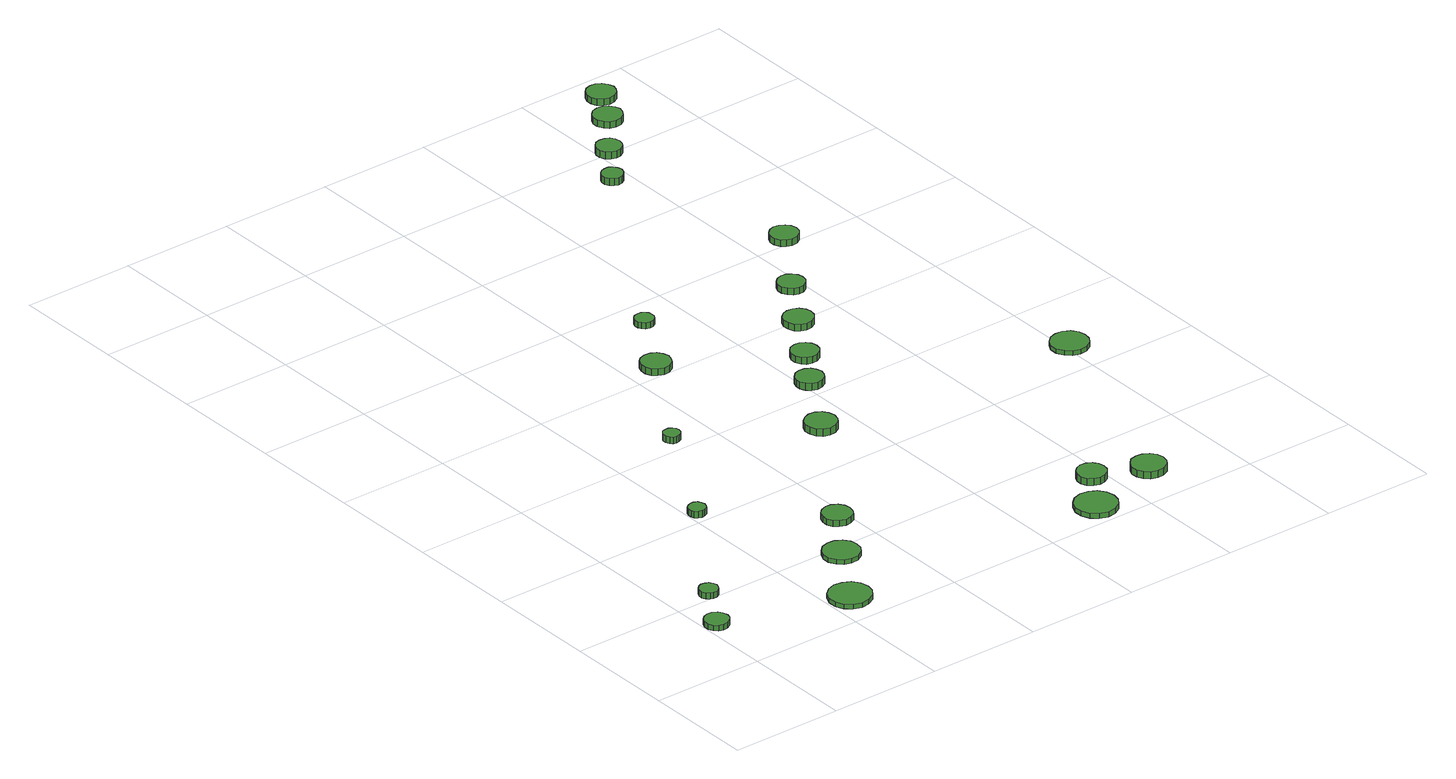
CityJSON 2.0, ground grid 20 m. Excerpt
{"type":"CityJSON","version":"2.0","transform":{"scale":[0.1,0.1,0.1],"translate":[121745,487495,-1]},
"CityObjects":{
"tree1":{"type":"SolitaryVegetationObject","attributes":{"function":"something"},"geometry":[{"type":"MultiSurface","lod":"1","boundaries":[[[0,1,2,3,4,5,6,7,8,9,10,11,12,13,14]],[[15,16,17,18,19,20,21,22,23,24,25,26,27,28,29]],[[0,29,28,1]],[[1,28,27,2]],[[2,27,26,3]],[[3,26,25,4]],[[4,25,24,5]],[[5,24,23,6]],[[6,23,22,7]],[[7,22,21,8]],[[8,21,20,9]],[[9,20,19,10]],[[10,19,18,11]],[[11,18,17,12]],[[12,17,16,13]],[[13,16,15,14]],[[14,15,29,0]]]}]},
"tree2":{"type":"SolitaryVegetationObject","attributes":{"function":"something"},"geometry":[{"type":"MultiSurface","lod":"1","boundaries":[[[30,31,32,33,34,35,36,37,38,39,40,41,42,43,44]],[[45,46,47,48,49,50,51,52,53,54,55,56,57,58,59]],[[30,59,58,31]],[[31,58,57,32]],[[32,57,56,33]],[[33,56,55,34]],[[34,55,54,35]],[[35,54,53,36]],[[36,53,52,37]],[[37,52,51,38]],[[38,51,50,39]],[[39,50,49,40]],[[40,49,48,41]],[[41,48,47,42]],[[42,47,46,43]],[[43,46,45,44]],[[44,45,59,30]]]}]},
"tree3":{"type":"SolitaryVegetationObject","attributes":{"function":"something"},"geometry":[{"type":"MultiSurface","lod":"1","boundaries":[[[60,61,62,63,64,65,66,67,68,69,70,71,72,73,74]],[[75,76,77,78,79,80,81,82,83,84,85,86,87,88,89]],[[60,89,88,61]],[[61,88,87,62]],[[62,87,86,63]],[[63,86,85,64]],[[64,85,84,65]],[[65,84,83,66]],[[66,83,82,67]],[[67,82,81,68]],[[68,81,80,69]],[[69,80,79,70]],[[70,79,78,71]],[[71,78,77,72]],[[72,77,76,73]],[[73,76,75,74]],[[74,75,89,60]]]}]},
"tree4":{"type":"SolitaryVegetationObject","attributes":{"function":"something"},"geometry":[{"type":"MultiSurface","lod":"1","boundaries":[[[90,91,92,93,94,95,96,97,98,99,100,101,102,103,104]],[[105,106,107,108,109,110,111,112,113,114,115,116,117,118,119]],[[90,119,118,91]],[[91,118,117,92]],[[92,117,116,93]],[[93,116,115,94]],[[94,115,114,95]],[[95,114,113,96]],[[96,113,112,97]],[[97,112,111,98]],[[98,111,110,99]],[[99,110,109,100]],[[100,109,108,101]],[[101,108,107,102]],[[102,107,106,103]],[[103,106,105,104]],[[104,105,119,90]]]}]},
"tree5":{"type":"SolitaryVegetationObject","attributes":{"function":"something"},"geometry":[{"type":"MultiSurface","lod":"1","boundaries":[[[120,121,122,123,124,125,126,127,128,129,130,131,132,133,134]],[[135,136,137,138,139,140,141,142,143,144,145,146,147,148,149]],[[120,149,148,121]],[[121,148,147,122]],[[122,147,146,123]],[[123,146,145,124]],[[124,145,144,125]],[[125,144,143,126]],[[126,143,142,127]],[[127,142,141,128]],[[128,141,140,129]],[[129,140,139,130]],[[130,139,138,131]],[[131,138,137,132]],[[132,137,136,133]],[[133,136,135,134]],[[134,135,149,120]]]}]},
"tree6":{"type":"SolitaryVegetationObject","attributes":{"function":"something"},"geometry":[{"type":"MultiSurface","lod":"1","boundaries":[[[150,151,152,153,154,155,156,157,158,159,160,161,162,163,164]],[[165,166,167,168,169,170,171,172,173,174,175,176,177,178,179]],[[150,179,178,151]],[[151,178,177,152]],[[152,177,176,153]],[[153,176,175,154]],[[154,175,174,155]],[[155,174,173,156]],[[156,173,172,157]],[[157,172,171,158]],[[158,171,170,159]],[[159,170,169,160]],[[160,169,168,161]],[[161,168,167,162]],[[162,167,166,163]],[[163,166,165,164]],[[164,165,179,150]]]}]},
"tree7":{"type":"SolitaryVegetationObject","attributes":{"function":"something"},"geometry":[{"type":"MultiSurface","lod":"1","boundaries":[[[180,181,182,183,184,185,186,187,188,189,190,191,192,193,194]],[[195,196,197,198,199,200,201,202,203,204,205,206,207,208,209]],[[180,209,208,181]],[[181,208,207,182]],[[182,207,206,183]],[[183,206,205,184]],[[184,205,204,185]],[[185,204,203,186]],[[186,203,202,187]],[[187,202,201,188]],[[188,201,200,189]],[[189,200,199,190]],[[190,199,198,191]],[[191,198,197,192]],[[192,197,196,193]],[[193,196,195,194]],[[194,195,209,180]]]}]},
"tree8":{"type":"SolitaryVegetationObject","attributes":{"function":"something"},"geometry":[{"type":"MultiSurface","lod":"1","boundaries":[[[210,211,212,213,214,215,216,217,218,219,220,221,222,223,224]],[[225,226,227,228,229,230,231,232,233,234,235,236,237,238,239]],[[210,239,238,211]],[[211,238,237,212]],[[212,237,236,213]],[[213,236,235,214]],[[214,235,234,215]],[[215,234,233,216]],[[216,233,232,217]],[[217,232,231,218]],[[218,231,230,219]],[[219,230,229,220]],[[220,229,228,221]],[[221,228,227,222]],[[222,227,226,223]],[[223,226,225,224]],[[224,225,239,210]]]}]},
"tree9":{"type":"SolitaryVegetationObject","attributes":{"function":"something"},"geometry":[{"type":"MultiSurface","lod":"1","boundaries":[[[240,241,242,243,244,245,246,247,248,249,250,251,252,253,254]],[[255,256,257,258,259,260,261,262,263,264,265,266,267,268,269]],[[240,269,268,241]],[[241,268,267,242]],[[242,267,266,243]],[[243,266,265,244]],[[244,265,264,245]],[[245,264,263,246]],[[246,263,262,247]],[[247,262,261,248]],[[248,261,260,249]],[[249,260,259,250]],[[250,259,258,251]],[[251,258,257,252]],[[252,257,256,253]],[[253,256,255,254]],[[254,255,269,240]]]}]},
"tree10":{"type":"SolitaryVegetationObject","attributes":{"function":"something"},"geometry":[{"type":"MultiSurface","lod":"1","boundaries":[[[270,271,272,273,274,275,276,277,278,279,280,281,282,283,284]],[[285,286,287,288,289,290,291,292,293,294,295,296,297,298,299]],[[270,299,298,271]],[[271,298,297,272]],[[272,297,296,273]],[[273,296,295,274]],[[274,295,294,275]],[[275,294,293,276]],[[276,293,292,277]],[[277,292,291,278]],[[278,291,290,279]],[[279,290,289,280]],[[280,289,288,281]],[[281,288,287,282]],[[282,287,286,283]],[[283,286,285,284]],[[284,285,299,270]]]}]},
"tree11":{"type":"SolitaryVegetationObject","attributes":{"function":"something"},"geometry":[{"type":"MultiSurface","lod":"1","boundaries":[[[300,301,302,303,304,305,306,307,308,309,310,311,312,313,314]],[[315,316,317,318,319,320,321,322,323,324,325,326,327,328,329]],[[300,329,328,301]],[[301,328,327,302]],[[302,327,326,303]],[[303,326,325,304]],[[304,325,324,305]],[[305,324,323,306]],[[306,323,322,307]],[[307,322,321,308]],[[308,321,320,309]],[[309,320,319,310]],[[310,319,318,311]],[[311,318,317,312]],[[312,317,316,313]],[[313,316,315,314]],[[314,315,329,300]]]}]},
"tree12":{"type":"SolitaryVegetationObject","attributes":{"function":"something"},"geometry":[{"type":"MultiSurface","lod":"1","boundaries":[[[330,331,332,333,334,335,336,337,338,339,340,341,342,343,344]],[[345,346,347,348,349,350,351,352,353,354,355,356,357,358,359]],[[330,359,358,331]],[[331,358,357,332]],[[332,357,356,333]],[[333,356,355,334]],[[334,355,354,335]],[[335,354,353,336]],[[336,353,352,337]],[[337,352,351,338]],[[338,351,350,339]],[[339,350,349,340]],[[340,349,348,341]],[[341,348,347,342]],[[342,347,346,343]],[[343,346,345,344]],[[344,345,359,330]]]}]},
"tree13":{"type":"SolitaryVegetationObject","attributes":{"function":"something"},"geometry":[{"type":"MultiSurface","lod":"1","boundaries":[[[360,361,362,363,364,365,366,367,368,369,370,371,372,373,374]],[[375,376,377,378,379,380,381,382,383,384,385,386,387,388,389]],[[360,389,388,361]],[[361,388,387,362]],[[362,387,386,363]],[[363,386,385,364]],[[364,385,384,365]],[[365,384,383,366]],[[366,383,382,367]],[[367,382,381,368]],[[368,381,380,369]],[[369,380,379,370]],[[370,379,378,371]],[[371,378,377,372]],[[372,377,376,373]],[[373,376,375,374]],[[374,375,389,360]]]}]},
"tree14":{"type":"SolitaryVegetationObject","attributes":{"function":"something"},"geometry":[{"type":"MultiSurface","lod":"1","boundaries":[[[390,391,392,393,394,395,396,397,398,399,400,401,402,403,404]],[[405,406,407,408,409,410,411,412,413,414,415,416,417,418,419]],[[390,419,418,391]],[[391,418,417,392]],[[392,417,416,393]],[[393,416,415,394]],[[394,415,414,395]],[[395,414,413,396]],[[396,413,412,397]],[[397,412,411,398]],[[398,411,410,399]],[[399,410,409,400]],[[400,409,408,401]],[[401,408,407,402]],[[402,407,406,403]],[[403,406,405,404]],[[404,405,419,390]]]}]},
"tree15":{"type":"SolitaryVegetationObject","attributes":{"function":"something"},"geometry":[{"type":"MultiSurface","lod":"1","boundaries":[[[420,421,422,423,424,425,426,427,428,429,430,431,432,433,434]],[[435,436,437,438,439,440,441,442,443,444,445,446,447,448,449]],[[420,449,448,421]],[[421,448,447,422]],[[422,447,446,423]],[[423,446,445,424]],[[424,445,444,425]],[[425,444,443,426]],[[426,443,442,427]],[[427,442,441,428]],[[428,441,440,429]],[[429,440,439,430]],[[430,439,438,431]],[[431,438,437,432]],[[432,437,436,433]],[[433,436,435,434]],[[434,435,449,420]]]}]},
"tree16":{"type":"SolitaryVegetationObject","attributes":{"function":"something"},"geometry":[{"type":"MultiSurface","lod":"1","boundaries":[[[450,451,452,453,454,455,456,457,458,459,460,461,462,463,464]],[[465,466,467,468,469,470,471,472,473,474,475,476,477,478,479]],[[450,479,478,451]],[[451,478,477,452]],[[452,477,476,453]],[[453,476,475,454]],[[454,475,474,455]],[[455,474,473,456]],[[456,473,472,457]],[[457,472,471,458]],[[458,471,470,459]],[[459,470,469,460]],[[460,469,468,461]],[[461,468,467,462]],[[462,467,466,463]],[[463,466,465,464]],[[464,465,479,450]]]}]},
"tree17":{"type":"SolitaryVegetationObject","attributes":{"function":"something"},"geometry":[{"type":"MultiSurface","lod":"1","boundaries":[[[480,481,482,483,484,485,486,487,488,489,490,491,492,493,494]],[[495,496,497,498,499,500,501,502,503,504,505,506,507,508,509]],[[480,509,508,481]],[[481,508,507,482]],[[482,507,506,483]],[[483,506,505,484]],[[484,505,504,485]],[[485,504,503,486]],[[486,503,502,487]],[[487,502,501,488]],[[488,501,500,489]],[[489,500,499,490]],[[490,499,498,491]],[[491,498,497,492]],[[492,497,496,493]],[[493,496,495,494]],[[494,495,509,480]]]}]},
"tree18":{"type":"SolitaryVegetationObject","attributes":{"function":"something"},"geometry":[{"type":"MultiSurface","lod":"1","boundaries":[[[510,511,512,513,514,515,516,517,518,519,520,521,522,523,524]],[[525,526,527,528,529,530,531,532,533,534,535,536,537,538,539]],[[510,539,538,511]],[[511,538,537,512]],[[512,537,536,513]],[[513,536,535,514]],[[514,535,534,515]],[[515,534,533,516]],[[516,533,532,517]],[[517,532,531,518]],[[518,531,530,519]],[[519,530,529,520]],[[520,529,528,521]],[[521,528,527,522]],[[522,527,526,523]],[[523,526,525,524]],[[524,525,539,510]]]}]},
"tree19":{"type":"SolitaryVegetationObject","attributes":{"function":"something"},"geometry":[{"type":"MultiSurface","lod":"1","boundaries":[[[540,541,542,543,544,545,546,547,548,549,550,551,552,553,554]],[[555,556,557,558,559,560,561,562,563,564,565,566,567,568,569]],[[540,569,568,541]],[[541,568,567,542]],[[542,567,566,543]],[[543,566,565,544]],[[544,565,564,545]],[[545,564,563,546]],[[546,563,562,547]],[[547,562,561,548]],[[548,561,560,549]],[[549,560,559,550]],[[550,559,558,551]],[[551,558,557,552]],[[552,557,556,553]],[[553,556,555,554]],[[554,555,569,540]]]}]},
"tree20":{"type":"SolitaryVegetationObject","attributes":{"function":"something"},"geometry":[{"type":"MultiSurface","lod":"1","boundaries":[[[570,571,572,573,574,575,576,577,578,579,580,581,582,583,584]],[[585,586,587,588,589,590,591,592,593,594,595,596,597,598,599]],[[570,599,598,571]],[[571,598,597,572]],[[572,597,596,573]],[[573,596,595,574]],[[574,595,594,575]],[[575,594,593,576]],[[576,593,592,577]],[[577,592,591,578]],[[578,591,590,579]],[[579,590,589,580]],[[580,589,588,581]],[[581,588,587,582]],[[582,587,586,583]],[[583,586,585,584]],[[584,585,599,570]]]}]},
"tree21":{"type":"SolitaryVegetationObject","attributes":{"function":"something"},"geometry":[{"type":"MultiSurface","lod":"1","boundaries":[[[600,601,602,603,604,605,606,607,608,609,610,611,612,613,614]],[[615,616,617,618,619,620,621,622,623,624,625,626,627,628,629]],[[600,629,628,601]],[[601,628,627,602]],[[602,627,626,603]],[[603,626,625,604]],[[604,625,624,605]],[[605,624,623,606]],[[606,623,622,607]],[[607,622,621,608]],[[608,621,620,609]],[[609,620,619,610]],[[610,619,618,611]],[[611,618,617,612]],[[612,617,616,613]],[[613,616,615,614]],[[614,615,629,600]]]}]},
"tree22":{"type":"SolitaryVegetationObject","attributes":{"function":"something"},"geometry":[{"type":"MultiSurface","lod":"1","boundaries":[[[630,631,632,633,634,635,636,637,638,639,640,641,642,643,644]],[[645,646,647,648,649,650,651,652,653,654,655,656,657,658,659]],[[630,659,658,631]],[[631,658,657,632]],[[632,657,656,633]],[[633,656,655,634]],[[634,655,654,635]],[[635,654,653,636]],[[636,653,652,637]],[[637,652,651,638]],[[638,651,650,639]],[[639,650,649,640]],[[640,649,648,641]],[[641,648,647,642]],[[642,647,646,643]],[[643,646,645,644]],[[644,645,659,630]]]}]},
"tree23":{"type":"SolitaryVegetationObject","attributes":{"function":"something"},"geometry":[{"type":"MultiSurface","lod":"1","boundaries":[[[660,661,662,663,664,665,666,667,668,669,670,671,672,673,674]],[[675,676,677,678,679,680,681,682,683,684,685,686,687,688,689]],[[660,689,688,661]],[[661,688,687,662]],[[662,687,686,663]],[[663,686,685,664]],[[664,685,684,665]],[[665,684,683,666]],[[666,683,682,667]],[[667,682,681,668]],[[668,681,680,669]],[[669,680,679,670]],[[670,679,678,671]],[[671,678,677,672]],[[672,677,676,673]],[[673,676,675,674]],[[674,675,689,660]]]}]}
},
"vertices":[
[44,130,17],[42,139,17],[37,146,17],[29,151,17],[20,152,17],[12,149,17],[5,143,17],[2,135,17],[2,126,17],[5,118,17],[12,112,17],[20,109,17],[29,110,17],[37,115,17],[42,122,17],[42,122,7],[37,115,7],[29,110,7],[20,109,7],[12,112,7],[5,118,7],[2,126,7],[2,135,7],[5,143,7],[12,149,7],[20,152,7],[29,151,7],[37,146,7],[42,139,7],[44,130,7],
[89,214,18],[87,220,18],[83,226,18],[77,229,18],[70,230,18],[64,228,18],[59,223,18],[56,217,18],[56,210,18],[59,204,18],[64,199,18],[70,197,18],[77,198,18],[83,201,18],[87,207,18],[87,207,7],[83,201,7],[77,198,7],[70,197,7],[64,199,7],[59,204,7],[56,210,7],[56,217,7],[59,223,7],[64,228,7],[70,230,7],[77,229,7],[83,226,7],[87,220,7],[89,214,7],
[277,64,15],[274,79,15],[265,92,15],[251,99,15],[236,101,15],[222,96,15],[210,86,15],[204,72,15],[204,57,15],[210,43,15],[222,33,15],[236,28,15],[251,30,15],[265,37,15],[274,50,15],[274,50,7],[265,37,7],[251,30,7],[236,28,7],[222,33,7],[210,43,7],[204,57,7],[204,72,7],[210,86,7],[222,96,7],[236,101,7],[251,99,7],[265,92,7],[274,79,7],[277,64,7],
[226,416,25],[224,422,25],[221,428,25],[215,431,25],[209,431,25],[203,429,25],[198,425,25],[196,419,25],[196,413,25],[198,407,25],[203,403,25],[209,401,25],[215,402,25],[221,405,25],[224,410,25],[224,410,13],[221,405,13],[215,402,13],[209,401,13],[203,403,13],[198,407,13],[196,413,13],[196,419,13],[198,425,13],[203,429,13],[209,431,13],[215,431,13],[221,428,13],[224,422,13],[226,416,13],
[346,180,15],[344,193,15],[336,203,15],[324,210,15],[311,211,15],[298,207,15],[289,198,15],[283,186,15],[283,173,15],[289,161,15],[298,152,15],[311,148,15],[324,149,15],[336,156,15],[344,167,15],[344,167,7],[336,156,7],[324,149,7],[311,148,7],[298,152,7],[289,161,7],[283,173,7],[283,186,7],[289,198,7],[298,207,7],[311,211,7],[324,210,7],[336,203,7],[344,193,7],[346,180,7],
[406,273,18],[404,283,18],[398,292,18],[388,298,18],[378,299,18],[367,295,18],[359,288,18],[355,278,18],[355,267,18],[359,257,18],[367,250,18],[378,247,18],[388,248,18],[398,253,18],[404,262,18],[404,262,7],[398,253,7],[388,248,7],[378,247,7],[367,250,7],[359,257,7],[355,267,7],[355,278,7],[359,288,7],[367,295,7],[378,299,7],[388,298,7],[398,292,7],[404,283,7],[406,273,7],
[342,627,23],[341,633,23],[337,638,23],[332,641,23],[326,641,23],[320,640,23],[316,635,23],[313,630,23],[313,624,23],[316,618,23],[320,614,23],[326,612,23],[332,613,23],[337,616,23],[341,621,23],[341,621,11],[337,616,11],[332,613,11],[326,612,11],[320,614,11],[316,618,11],[313,624,11],[313,630,11],[316,635,11],[320,640,11],[326,641,11],[332,641,11],[337,638,11],[341,633,11],[342,627,11],
[561,505,26],[558,517,26],[552,526,26],[542,532,26],[530,533,26],[519,529,26],[511,522,26],[506,511,26],[506,500,26],[511,489,26],[519,481,26],[530,478,26],[542,479,26],[552,485,26],[558,494,26],[558,494,13],[552,485,13],[542,479,13],[530,478,13],[519,481,13],[511,489,13],[506,500,13],[506,511,13],[511,522,13],[519,529,13],[530,533,13],[542,532,13],[552,526,13],[558,517,13],[561,505,13],
[480,825,19],[477,836,19],[471,845,19],[462,850,19],[451,851,19],[440,848,19],[432,841,19],[428,831,19],[428,820,19],[432,810,19],[440,803,19],[451,799,19],[462,800,19],[471,806,19],[477,815,19],[477,815,7],[471,806,7],[462,800,7],[451,799,7],[440,803,7],[432,810,7],[428,820,7],[428,831,7],[432,841,7],[440,848,7],[451,851,7],[462,850,7],[471,845,7],[477,836,7],[480,825,7],
[760,44,16],[757,59,16],[748,72,16],[735,79,16],[720,81,16],[705,76,16],[694,66,16],[688,52,16],[688,37,16],[694,23,16],[705,13,16],[720,8,16],[735,10,16],[748,17,16],[757,30,16],[757,30,7],[748,17,7],[735,10,7],[720,8,7],[705,13,7],[694,23,7],[688,37,7],[688,52,7],[694,66,7],[705,76,7],[720,81,7],[735,79,7],[748,72,7],[757,59,7],[760,44,7],
[639,636,19],[636,646,19],[631,654,19],[622,659,19],[612,660,19],[602,657,19],[595,650,19],[591,641,19],[591,631,19],[595,622,19],[602,615,19],[612,612,19],[622,613,19],[631,618,19],[636,626,19],[636,626,6],[631,618,6],[622,613,6],[612,612,6],[602,615,6],[595,622,6],[591,631,6],[591,641,6],[595,650,6],[602,657,6],[612,660,6],[622,659,6],[631,654,6],[636,646,6],[639,636,6],
[541,944,19],[540,951,19],[536,956,19],[530,960,19],[523,960,19],[516,958,19],[511,954,19],[508,947,19],[508,940,19],[511,934,19],[516,929,19],[523,927,19],[530,928,19],[536,931,19],[540,937,19],[540,937,8],[536,931,8],[530,928,8],[523,927,8],[516,929,8],[511,934,8],[508,940,8],[508,947,8],[511,954,8],[516,958,8],[523,960,8],[530,960,8],[536,956,8],[540,951,8],[541,944,8],
[798,118,23],[796,128,23],[790,136,23],[781,142,23],[770,143,23],[760,139,23],[752,132,23],[748,123,23],[748,112,23],[752,103,23],[760,96,23],[770,92,23],[781,94,23],[790,99,23],[796,107,23],[796,107,10],[790,99,10],[781,94,10],[770,92,10],[760,96,10],[752,103,10],[748,112,10],[748,123,10],[752,132,10],[760,139,10],[770,143,10],[781,142,10],[790,136,10],[796,128,10],[798,118,10],
[685,706,18],[683,716,18],[677,724,18],[668,729,18],[658,730,18],[648,727,18],[641,720,18],[637,711,18],[637,701,18],[641,691,18],[648,685,18],[658,682,18],[668,683,18],[677,688,18],[683,696,18],[683,696,6],[677,688,6],[668,683,6],[658,682,6],[648,685,6],[641,691,6],[637,701,6],[637,711,6],[641,720,6],[648,727,6],[658,730,6],[668,729,6],[677,724,6],[683,716,6],[685,706,6],
[887,78,25],[884,90,25],[877,100,25],[866,106,25],[854,107,25],[842,104,25],[833,95,25],[828,84,25],[828,72,25],[833,61,25],[842,53,25],[854,49,25],[866,50,25],[877,56,25],[884,66,25],[884,66,12],[877,56,12],[866,50,12],[854,49,12],[842,53,12],[833,61,12],[828,72,12],[828,84,12],[833,95,12],[842,104,12],[854,107,12],[866,106,12],[877,100,12],[884,90,12],[887,78,12],
[745,796,18],[743,806,18],[736,815,18],[727,820,18],[716,821,18],[706,818,18],[698,811,18],[694,801,18],[694,790,18],[698,780,18],[706,773,18],[716,770,18],[727,771,18],[736,776,18],[743,785,18],[743,785,6],[736,776,6],[727,771,6],[716,770,6],[706,773,6],[698,780,6],[694,790,6],[694,801,6],[698,811,6],[706,818,6],[716,821,6],[727,820,6],[736,815,6],[743,806,6],[745,796,6],
[803,890,18],[801,899,18],[795,907,18],[787,912,18],[777,913,18],[768,910,18],[761,904,18],[757,895,18],[757,885,18],[761,876,18],[768,869,18],[777,866,18],[787,867,18],[795,872,18],[801,880,18],[801,880,6],[795,872,6],[787,867,6],[777,866,6],[768,869,6],[761,876,6],[757,885,6],[757,895,6],[761,904,6],[768,910,6],[777,913,6],[787,912,6],[795,907,6],[801,899,6],[803,890,6],
[1043,472,14],[1041,485,14],[1033,496,14],[1021,503,14],[1008,504,14],[995,500,14],[985,491,14],[979,479,14],[979,465,14],[985,453,14],[995,444,14],[1008,440,14],[1021,441,14],[1033,448,14],[1041,459,14],[1041,459,6],[1033,448,6],[1021,441,6],[1008,440,6],[995,444,6],[985,453,6],[979,465,6],[979,479,6],[985,491,6],[995,500,6],[1008,504,6],[1021,503,6],[1033,496,6],[1041,485,6],[1043,472,6],
[883,1006,26],[881,1016,26],[875,1024,26],[866,1029,26],[856,1031,26],[846,1027,26],[839,1021,26],[834,1011,26],[834,1001,26],[839,992,26],[846,985,26],[856,982,26],[866,983,26],[875,988,26],[881,996,26],[881,996,14],[875,988,14],[866,983,14],[856,982,14],[846,985,14],[839,992,14],[834,1001,14],[834,1011,14],[839,1021,14],[846,1027,14],[856,1031,14],[866,1029,14],[875,1024,14],[881,1016,14],[883,1006,14],
[783,1325,25],[781,1332,25],[776,1339,25],[770,1343,25],[762,1343,25],[755,1341,25],[749,1336,25],[746,1329,25],[746,1321,25],[749,1314,25],[755,1309,25],[762,1306,25],[770,1307,25],[776,1311,25],[781,1317,25],[781,1317,12],[776,1311,12],[770,1307,12],[762,1306,12],[755,1309,12],[749,1314,12],[746,1321,12],[746,1329,12],[749,1336,12],[755,1341,12],[762,1343,12],[770,1343,12],[776,1339,12],[781,1332,12],[783,1325,12],
[841,1402,21],[839,1411,21],[834,1419,21],[826,1423,21],[817,1424,21],[808,1422,21],[801,1415,21],[797,1407,21],[797,1398,21],[801,1389,21],[808,1383,21],[817,1380,21],[826,1381,21],[834,1386,21],[839,1393,21],[839,1393,8],[834,1386,8],[826,1381,8],[817,1380,8],[808,1383,8],[801,1389,8],[797,1398,8],[797,1407,8],[801,1415,8],[808,1422,8],[817,1424,8],[826,1423,8],[834,1419,8],[839,1411,8],[841,1402,8],
[906,1482,20],[903,1492,20],[897,1501,20],[888,1506,20],[878,1507,20],[867,1504,20],[860,1497,20],[855,1487,20],[855,1477,20],[860,1467,20],[867,1460,20],[878,1457,20],[888,1458,20],[897,1463,20],[903,1472,20],[903,1472,8],[897,1463,8],[888,1458,8],[878,1457,8],[867,1460,8],[860,1467,8],[855,1477,8],[855,1487,8],[860,1497,8],[867,1504,8],[878,1507,8],[888,1506,8],[897,1501,8],[903,1492,8],[906,1482,8],
[941,1543,21],[938,1553,21],[932,1562,21],[923,1567,21],[913,1568,21],[903,1565,21],[895,1558,21],[891,1548,21],[891,1538,21],[895,1528,21],[903,1521,21],[913,1518,21],[923,1519,21],[932,1524,21],[938,1533,21],[938,1533,9],[932,1524,9],[923,1519,9],[913,1518,9],[903,1521,9],[895,1528,9],[891,1538,9],[891,1548,9],[895,1558,9],[903,1565,9],[913,1568,9],[923,1567,9],[932,1562,9],[938,1553,9],[941,1543,9]
]}
